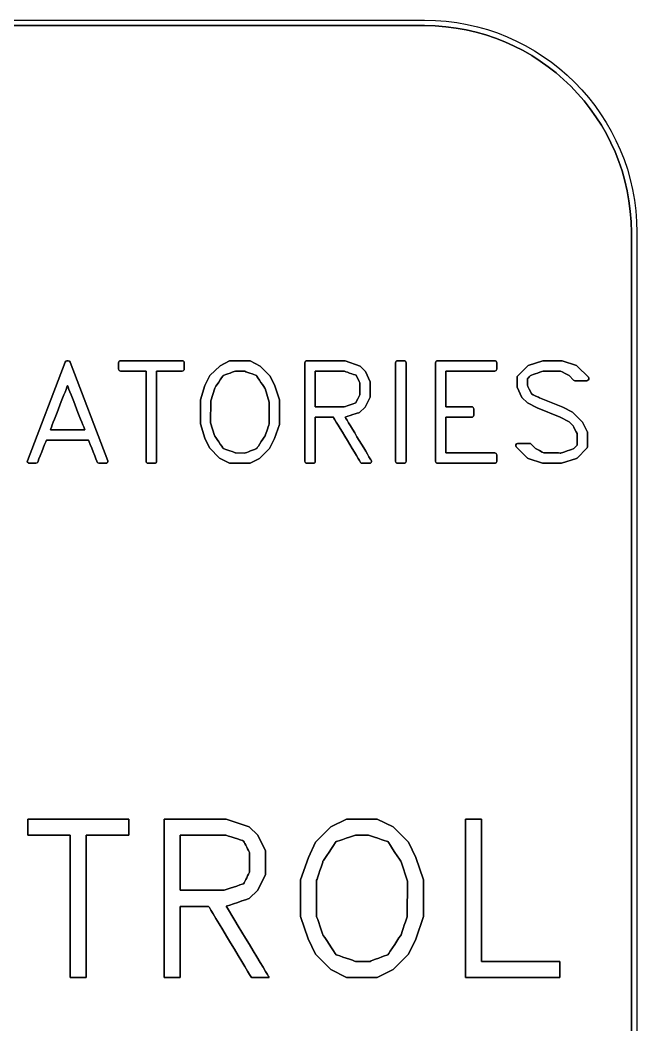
# Model space of a CAD drawing. Extents: x 5.5 to 12.5, y 5.1 to 18.5.
# Drawn here: x 11.406 to 12.51, y 16.7 to 18.498 of the extents above; entities that cross this region are included whole.
import ezdxf

# ---------------------------------------------------------------- set-up
doc = ezdxf.new("R2010")
doc.units = 0
doc.header["$MEASUREMENT"] = 0
doc.layers.get('0').update_dxf_attribs({"linetype": 'CONTINUOUS'})

msp = doc.modelspace()

# ---------------------------------------------------------------- linework, layer by layer
at = {"color": 7}
for points in [[(11.9078, 16.9593), (11.9216, 16.9995), (11.9343, 17.0267), (11.9619, 17.0541), (11.9901, 17.068), (12.0439, 17.068), (12.0449, 17.068), (12.0735, 17.0541), (12.1007, 17.0267), (12.1142, 16.999), (12.1276, 16.9593), (12.1276, 16.8934), (12.1138, 16.8531), (12.1007, 16.826), (12.0735, 16.7986), (12.0449, 16.7847), (11.9901, 16.7847), (11.9619, 16.7986), (11.9343, 16.826), (11.9212, 16.8536), (11.9078, 16.8934)], [(11.9343, 16.826), (11.9619, 16.7986), (11.9901, 16.7847), (12.0449, 16.7847), (12.0735, 16.7986), (12.1007, 16.826), (12.1138, 16.8531), (12.1276, 16.8934), (12.1276, 16.9593), (12.1142, 16.999), (12.1007, 17.0267), (12.0735, 17.0541), (12.0449, 17.068), (12.0439, 17.068), (11.9901, 17.068), (11.9619, 17.0541), (11.9343, 17.0267), (11.9216, 16.9995), (11.9078, 16.9593), (11.9078, 16.8934), (11.9212, 16.8536)]]:
    msp.add_lwpolyline(points, close=True, dxfattribs=at)
for points, knots in [([(12.1297, 18.4983), (12.1297, 18.4983), (5.8796, 18.4983), (5.8796, 18.4983), (5.6701, 18.4983), (5.4996, 18.3279), (5.4996, 18.1183), (5.4996, 18.1183), (5.4996, 5.8684), (5.4996, 5.8684), (5.4996, 5.6589), (5.6701, 5.4884), (5.8796, 5.4884), (5.8796, 5.4884), (12.1297, 5.4884), (12.1297, 5.4884), (12.3391, 5.4884), (12.5097, 5.6589), (12.5097, 5.8684), (12.5097, 5.8684), (12.5097, 18.1183), (12.5097, 18.1183), (12.5097, 18.3279), (12.3391, 18.4983), (12.1297, 18.4983)], [0, 0, 0, 0, 1, 1, 1, 2, 2, 2, 3, 3, 3, 4, 4, 4, 5, 5, 5, 6, 6, 6, 7, 7, 7, 8, 8, 8, 8]), ([(12.1297, 18.4883), (12.1297, 18.4883), (5.8796, 18.4883), (5.8796, 18.4883), (5.6756, 18.4883), (5.5096, 18.3224), (5.5096, 18.1183), (5.5096, 18.1183), (5.5096, 5.8684), (5.5096, 5.8684), (5.5096, 5.6644), (5.6756, 5.4984), (5.8796, 5.4984), (5.8796, 5.4984), (12.1297, 5.4984), (12.1297, 5.4984), (12.1724, 5.4984), (12.213, 5.5056), (12.2513, 5.519), (12.2513, 5.519), (12.2489, 5.519), (12.2489, 5.519), (12.2489, 5.519), (12.2382, 5.5232), (12.2382, 5.5232), (12.2382, 5.5232), (12.2341, 5.5273), (12.2341, 5.5273), (12.2341, 5.5273), (12.231, 5.5332), (12.231, 5.5332), (12.2313, 5.5325), (12.2323, 5.5325), (12.233, 5.5321), (12.2327, 5.5328), (12.2323, 5.5339), (12.2323, 5.5339), (12.232, 5.5345), (12.2316, 5.5352), (12.2316, 5.5359), (12.2316, 5.537), (12.2323, 5.538), (12.2334, 5.5383), (12.2351, 5.539), (12.2365, 5.5383), (12.2372, 5.5363), (12.2372, 5.5363), (12.2378, 5.5356), (12.2382, 5.5349), (12.2382, 5.5352), (12.2389, 5.5356), (12.2389, 5.5359), (12.2389, 5.5363), (12.2389, 5.5366), (12.2385, 5.537), (12.2385, 5.537), (12.2406, 5.5321), (12.2406, 5.5321), (12.2406, 5.5321), (12.2423, 5.5304), (12.2434, 5.5297), (12.2444, 5.5294), (12.2502, 5.5273), (12.2502, 5.5273), (12.2502, 5.5273), (12.2578, 5.527), (12.2578, 5.527), (12.2578, 5.527), (12.2647, 5.5294), (12.2661, 5.5297), (12.2668, 5.5304), (12.2699, 5.5335), (12.2706, 5.5342), (12.2709, 5.5356), (12.273, 5.5414), (12.273, 5.5414), (12.273, 5.5414), (12.2733, 5.5463), (12.2733, 5.5463), (12.2733, 5.5463), (12.2709, 5.5528), (12.2706, 5.5542), (12.2699, 5.5549), (12.2668, 5.558), (12.2657, 5.559), (12.2647, 5.5594), (12.2589, 5.5614), (12.2589, 5.5614), (12.2589, 5.5614), (12.2513, 5.5614), (12.2513, 5.5614), (12.2513, 5.5614), (12.2444, 5.5594), (12.243, 5.559), (12.2423, 5.558), (12.2396, 5.5552), (12.2396, 5.5552), (12.2385, 5.5542), (12.2368, 5.5538), (12.2354, 5.5545), (12.2341, 5.5552), (12.2334, 5.5566), (12.2334, 5.558), (12.2334, 5.558), (12.2368, 5.5879), (12.2368, 5.5879), (12.2368, 5.5897), (12.2385, 5.591), (12.2403, 5.591), (12.2403, 5.591), (12.2713, 5.591), (12.2713, 5.591), (12.2733, 5.591), (12.2747, 5.589), (12.2747, 5.5869), (12.2747, 5.5848), (12.2733, 5.5828), (12.2713, 5.5828), (12.2713, 5.5828), (12.2496, 5.5828), (12.2447, 5.5828), (12.244, 5.5793), (12.2437, 5.5735), (12.243, 5.5676), (12.2461, 5.5687), (12.2499, 5.5697), (12.2499, 5.5697), (12.2499, 5.5697), (12.2602, 5.5697), (12.2602, 5.5697), (12.2602, 5.5697), (12.2695, 5.5666), (12.2695, 5.5666), (12.2702, 5.5662), (12.2706, 5.5659), (12.2709, 5.5656), (12.2709, 5.5656), (12.2775, 5.5594), (12.2775, 5.5594), (12.2778, 5.559), (12.2781, 5.5583), (12.2781, 5.558), (12.2781, 5.558), (12.2816, 5.5473), (12.2816, 5.5473), (12.2816, 5.5473), (12.2812, 5.5401), (12.2812, 5.5401), (12.2812, 5.5401), (12.2781, 5.5308), (12.2781, 5.5308), (12.2781, 5.5301), (12.2778, 5.5297), (12.2775, 5.5294), (12.2775, 5.5294), (12.2771, 5.529), (12.2771, 5.529), (12.408, 5.5862), (12.4997, 5.7168), (12.4997, 5.8684), (12.4997, 5.8684), (12.4997, 18.1183), (12.4997, 18.1183), (12.4997, 18.3224), (12.3336, 18.4883), (12.1297, 18.4883)], [0, 0, 0, 0, 1, 1, 1, 2, 2, 2, 3, 3, 3, 4, 4, 4, 5, 5, 5, 6, 6, 6, 7, 7, 7, 8, 8, 8, 9, 9, 9, 10, 10, 10, 11, 11, 11, 12, 12, 12, 13, 13, 13, 14, 14, 14, 15, 15, 15, 16, 16, 16, 17, 17, 17, 18, 18, 18, 19, 19, 19, 20, 20, 20, 21, 21, 21, 22, 22, 22, 23, 23, 23, 24, 24, 24, 25, 25, 25, 26, 26, 26, 27, 27, 27, 28, 28, 28, 29, 29, 29, 30, 30, 30, 31, 31, 31, 32, 32, 32, 33, 33, 33, 34, 34, 34, 35, 35, 35, 36, 36, 36, 37, 37, 37, 38, 38, 38, 39, 39, 39, 40, 40, 40, 41, 41, 41, 42, 42, 42, 43, 43, 43, 44, 44, 44, 45, 45, 45, 46, 46, 46, 47, 47, 47, 48, 48, 48, 49, 49, 49, 50, 50, 50, 51, 51, 51, 52, 52, 52, 53, 53, 53, 54, 54, 54, 55, 55, 55, 55]), ([(12.4997, 5.8684), (12.4997, 5.7168), (12.408, 5.5862), (12.2771, 5.529), (12.2771, 5.529), (12.2775, 5.5294), (12.2775, 5.5294), (12.2778, 5.5297), (12.2781, 5.5301), (12.2781, 5.5308), (12.2781, 5.5308), (12.2812, 5.5401), (12.2812, 5.5401), (12.2812, 5.5401), (12.2816, 5.5473), (12.2816, 5.5473), (12.2816, 5.5473), (12.2781, 5.558), (12.2781, 5.558), (12.2781, 5.5583), (12.2778, 5.559), (12.2775, 5.5594), (12.2775, 5.5594), (12.2709, 5.5656), (12.2709, 5.5656), (12.2706, 5.5659), (12.2702, 5.5662), (12.2695, 5.5666), (12.2695, 5.5666), (12.2602, 5.5697), (12.2602, 5.5697), (12.2602, 5.5697), (12.2499, 5.5697), (12.2499, 5.5697), (12.2499, 5.5697), (12.2461, 5.5687), (12.243, 5.5676), (12.2437, 5.5735), (12.244, 5.5793), (12.2447, 5.5828), (12.2496, 5.5828), (12.2713, 5.5828), (12.2713, 5.5828), (12.2733, 5.5828), (12.2747, 5.5848), (12.2747, 5.5869), (12.2747, 5.589), (12.2733, 5.591), (12.2713, 5.591), (12.2713, 5.591), (12.2403, 5.591), (12.2403, 5.591), (12.2385, 5.591), (12.2368, 5.5897), (12.2368, 5.5879), (12.2368, 5.5879), (12.2334, 5.558), (12.2334, 5.558), (12.2334, 5.5566), (12.2341, 5.5552), (12.2354, 5.5545), (12.2368, 5.5538), (12.2385, 5.5542), (12.2396, 5.5552), (12.2396, 5.5552), (12.2423, 5.558), (12.243, 5.559), (12.2444, 5.5594), (12.2513, 5.5614), (12.2513, 5.5614), (12.2513, 5.5614), (12.2589, 5.5614), (12.2589, 5.5614), (12.2589, 5.5614), (12.2647, 5.5594), (12.2657, 5.559), (12.2668, 5.558), (12.2699, 5.5549), (12.2706, 5.5542), (12.2709, 5.5528), (12.2733, 5.5463), (12.2733, 5.5463), (12.2733, 5.5463), (12.273, 5.5414), (12.273, 5.5414), (12.273, 5.5414), (12.2709, 5.5356), (12.2706, 5.5342), (12.2699, 5.5335), (12.2668, 5.5304), (12.2661, 5.5297), (12.2647, 5.5294), (12.2578, 5.527), (12.2578, 5.527), (12.2578, 5.527), (12.2502, 5.5273), (12.2502, 5.5273), (12.2502, 5.5273), (12.2444, 5.5294), (12.2434, 5.5297), (12.2423, 5.5304), (12.2406, 5.5321), (12.2406, 5.5321), (12.2406, 5.5321), (12.2385, 5.537), (12.2385, 5.537), (12.2389, 5.5366), (12.2389, 5.5363), (12.2389, 5.5359), (12.2389, 5.5356), (12.2382, 5.5352), (12.2382, 5.5349), (12.2378, 5.5356), (12.2372, 5.5363), (12.2372, 5.5363), (12.2365, 5.5383), (12.2351, 5.539), (12.2334, 5.5383), (12.2323, 5.538), (12.2316, 5.537), (12.2316, 5.5359), (12.2316, 5.5352), (12.232, 5.5345), (12.2323, 5.5339), (12.2323, 5.5339), (12.2327, 5.5328), (12.233, 5.5321), (12.2323, 5.5325), (12.2313, 5.5325), (12.231, 5.5332), (12.231, 5.5332), (12.2341, 5.5273), (12.2341, 5.5273), (12.2341, 5.5273), (12.2382, 5.5232), (12.2382, 5.5232), (12.2382, 5.5232), (12.2489, 5.519), (12.2489, 5.519), (12.2489, 5.519), (12.2513, 5.519), (12.2513, 5.519), (12.213, 5.5056), (12.1724, 5.4984), (12.1297, 5.4984), (12.1297, 5.4984), (5.8796, 5.4984), (5.8796, 5.4984), (5.6756, 5.4984), (5.5096, 5.6644), (5.5096, 5.8684), (5.5096, 5.8684), (5.5096, 18.1183), (5.5096, 18.1183), (5.5096, 18.3224), (5.6756, 18.4883), (5.8796, 18.4883), (5.8796, 18.4883), (12.1297, 18.4883), (12.1297, 18.4883), (12.3336, 18.4883), (12.4997, 18.3224), (12.4997, 18.1183), (12.4997, 18.1183), (12.4997, 5.8684), (12.4997, 5.8684)], [0, 0, 0, 0, 1, 1, 1, 2, 2, 2, 3, 3, 3, 4, 4, 4, 5, 5, 5, 6, 6, 6, 7, 7, 7, 8, 8, 8, 9, 9, 9, 10, 10, 10, 11, 11, 11, 12, 12, 12, 13, 13, 13, 14, 14, 14, 15, 15, 15, 16, 16, 16, 17, 17, 17, 18, 18, 18, 19, 19, 19, 20, 20, 20, 21, 21, 21, 22, 22, 22, 23, 23, 23, 24, 24, 24, 25, 25, 25, 26, 26, 26, 27, 27, 27, 28, 28, 28, 29, 29, 29, 30, 30, 30, 31, 31, 31, 32, 32, 32, 33, 33, 33, 34, 34, 34, 35, 35, 35, 36, 36, 36, 37, 37, 37, 38, 38, 38, 39, 39, 39, 40, 40, 40, 41, 41, 41, 42, 42, 42, 43, 43, 43, 44, 44, 44, 45, 45, 45, 46, 46, 46, 47, 47, 47, 48, 48, 48, 49, 49, 49, 50, 50, 50, 51, 51, 51, 52, 52, 52, 53, 53, 53, 54, 54, 54, 55, 55, 55, 55]), ([(11.4189, 17.7095), (11.4189, 17.7095), (11.4861, 17.8862), (11.4861, 17.8862), (11.4868, 17.8876), (11.4878, 17.8885), (11.4896, 17.8885), (11.4896, 17.8885), (11.492, 17.8885), (11.492, 17.8885), (11.4934, 17.8885), (11.4947, 17.8876), (11.4951, 17.8862), (11.4951, 17.8862), (11.5626, 17.7095), (11.5626, 17.7095), (11.5629, 17.7085), (11.5626, 17.7073), (11.5623, 17.7064), (11.5616, 17.7054), (11.5605, 17.7049), (11.5592, 17.7049), (11.5592, 17.7049), (11.5468, 17.7049), (11.5468, 17.7049), (11.5454, 17.7049), (11.544, 17.7057), (11.5437, 17.7071), (11.5437, 17.7071), (11.5299, 17.7422), (11.5282, 17.746), (11.5237, 17.746), (11.4568, 17.746), (11.4527, 17.746), (11.451, 17.7422), (11.4372, 17.7071), (11.4372, 17.7071), (11.4369, 17.7057), (11.4355, 17.7049), (11.4341, 17.7049), (11.4341, 17.7049), (11.422, 17.7049), (11.422, 17.7049), (11.421, 17.7049), (11.42, 17.7054), (11.4193, 17.7064), (11.4186, 17.7073), (11.4183, 17.7085), (11.4189, 17.7095)], [0, 0, 0, 0, 1, 1, 1, 2, 2, 2, 3, 3, 3, 4, 4, 4, 5, 5, 5, 6, 6, 6, 7, 7, 7, 8, 8, 8, 9, 9, 9, 10, 10, 10, 11, 11, 11, 12, 12, 12, 13, 13, 13, 14, 14, 14, 15, 15, 15, 16, 16, 16, 16]), ([(11.422, 17.7049), (11.422, 17.7049), (11.4341, 17.7049), (11.4341, 17.7049), (11.4355, 17.7049), (11.4369, 17.7057), (11.4372, 17.7071), (11.4372, 17.7071), (11.451, 17.7422), (11.4527, 17.746), (11.4568, 17.746), (11.5237, 17.746), (11.5282, 17.746), (11.5299, 17.7422), (11.5437, 17.7071), (11.5437, 17.7071), (11.544, 17.7057), (11.5454, 17.7049), (11.5468, 17.7049), (11.5468, 17.7049), (11.5592, 17.7049), (11.5592, 17.7049), (11.5605, 17.7049), (11.5616, 17.7054), (11.5623, 17.7064), (11.5626, 17.7073), (11.5629, 17.7085), (11.5626, 17.7095), (11.5626, 17.7095), (11.4951, 17.8862), (11.4951, 17.8862), (11.4947, 17.8876), (11.4934, 17.8885), (11.492, 17.8885), (11.492, 17.8885), (11.4896, 17.8885), (11.4896, 17.8885), (11.4878, 17.8885), (11.4868, 17.8876), (11.4861, 17.8862), (11.4861, 17.8862), (11.4189, 17.7095), (11.4189, 17.7095), (11.4183, 17.7085), (11.4186, 17.7073), (11.4193, 17.7064), (11.42, 17.7054), (11.421, 17.7049), (11.422, 17.7049)], [0, 0, 0, 0, 1, 1, 1, 2, 2, 2, 3, 3, 3, 4, 4, 4, 5, 5, 5, 6, 6, 6, 7, 7, 7, 8, 8, 8, 9, 9, 9, 10, 10, 10, 11, 11, 11, 12, 12, 12, 13, 13, 13, 14, 14, 14, 15, 15, 15, 16, 16, 16, 16]), ([(11.5819, 17.885), (11.5819, 17.8869), (11.5833, 17.8885), (11.5853, 17.8885), (11.5853, 17.8885), (11.6959, 17.8885), (11.6959, 17.8885), (11.698, 17.8885), (11.6994, 17.8869), (11.6994, 17.885), (11.6994, 17.885), (11.6994, 17.8733), (11.6994, 17.8733), (11.6994, 17.8714), (11.698, 17.8699), (11.6959, 17.8699), (11.6959, 17.8699), (11.656, 17.8699), (11.6501, 17.8699), (11.6501, 17.8632), (11.6501, 17.7083), (11.6501, 17.7083), (11.6501, 17.7064), (11.6484, 17.7049), (11.6463, 17.7049), (11.6463, 17.7049), (11.6346, 17.7049), (11.6346, 17.7049), (11.6329, 17.7049), (11.6312, 17.7064), (11.6312, 17.7083), (11.6312, 17.7083), (11.6312, 17.8632), (11.6312, 17.8699), (11.6253, 17.8699), (11.5853, 17.8699), (11.5853, 17.8699), (11.5833, 17.8699), (11.5819, 17.8714), (11.5819, 17.8733), (11.5819, 17.8733), (11.5819, 17.885), (11.5819, 17.885)], [0, 0, 0, 0, 1, 1, 1, 2, 2, 2, 3, 3, 3, 4, 4, 4, 5, 5, 5, 6, 6, 6, 7, 7, 7, 8, 8, 8, 9, 9, 9, 10, 10, 10, 11, 11, 11, 12, 12, 12, 13, 13, 13, 14, 14, 14, 14]), ([(11.5853, 17.8699), (11.5853, 17.8699), (11.6253, 17.8699), (11.6312, 17.8699), (11.6312, 17.8632), (11.6312, 17.7083), (11.6312, 17.7083), (11.6312, 17.7064), (11.6329, 17.7049), (11.6346, 17.7049), (11.6346, 17.7049), (11.6463, 17.7049), (11.6463, 17.7049), (11.6484, 17.7049), (11.6501, 17.7064), (11.6501, 17.7083), (11.6501, 17.7083), (11.6501, 17.8632), (11.6501, 17.8699), (11.656, 17.8699), (11.6959, 17.8699), (11.6959, 17.8699), (11.698, 17.8699), (11.6994, 17.8714), (11.6994, 17.8733), (11.6994, 17.8733), (11.6994, 17.885), (11.6994, 17.885), (11.6994, 17.8869), (11.698, 17.8885), (11.6959, 17.8885), (11.6959, 17.8885), (11.5853, 17.8885), (11.5853, 17.8885), (11.5833, 17.8885), (11.5819, 17.8869), (11.5819, 17.885), (11.5819, 17.885), (11.5819, 17.8733), (11.5819, 17.8733), (11.5819, 17.8714), (11.5833, 17.8699), (11.5853, 17.8699)], [0, 0, 0, 0, 1, 1, 1, 2, 2, 2, 3, 3, 3, 4, 4, 4, 5, 5, 5, 6, 6, 6, 7, 7, 7, 8, 8, 8, 9, 9, 9, 10, 10, 10, 11, 11, 11, 12, 12, 12, 13, 13, 13, 14, 14, 14, 14]), ([(11.7283, 17.8184), (11.7283, 17.8184), (11.7366, 17.844), (11.7366, 17.844), (11.7366, 17.844), (11.7455, 17.862), (11.7455, 17.862), (11.7455, 17.862), (11.7635, 17.8795), (11.7635, 17.8795), (11.7635, 17.8795), (11.7803, 17.8881), (11.7803, 17.8881), (11.781, 17.8883), (11.7814, 17.8885), (11.7821, 17.8885), (11.7821, 17.8885), (11.8158, 17.8885), (11.8158, 17.8885), (11.8165, 17.8885), (11.8168, 17.8883), (11.8175, 17.8881), (11.8175, 17.8881), (11.8355, 17.8788), (11.8355, 17.8788), (11.8355, 17.8788), (11.853, 17.8611), (11.853, 17.8611), (11.853, 17.8611), (11.8616, 17.8435), (11.8616, 17.8435), (11.8616, 17.8435), (11.8699, 17.8184), (11.8699, 17.8184), (11.8702, 17.818), (11.8702, 17.8177), (11.8702, 17.8173), (11.8702, 17.8173), (11.8699, 17.7746), (11.8699, 17.7746), (11.8699, 17.7746), (11.8613, 17.7491), (11.8613, 17.7491), (11.8613, 17.7491), (11.8523, 17.7312), (11.8523, 17.7312), (11.8523, 17.7312), (11.8344, 17.7136), (11.8344, 17.7136), (11.8344, 17.7136), (11.8172, 17.7052), (11.8172, 17.7052), (11.8168, 17.705), (11.8165, 17.7049), (11.8158, 17.7049), (11.8158, 17.7049), (11.7821, 17.7049), (11.7821, 17.7049), (11.7814, 17.7049), (11.781, 17.705), (11.7803, 17.7052), (11.7803, 17.7052), (11.7624, 17.7143), (11.7624, 17.7143), (11.7624, 17.7143), (11.7448, 17.7323), (11.7448, 17.7323), (11.7448, 17.7323), (11.7366, 17.7496), (11.7366, 17.7496), (11.7366, 17.7496), (11.7283, 17.7758), (11.7283, 17.7758), (11.7283, 17.7758), (11.7283, 17.8184), (11.7283, 17.8184)], [0, 0, 0, 0, 1, 1, 1, 2, 2, 2, 3, 3, 3, 4, 4, 4, 5, 5, 5, 6, 6, 6, 7, 7, 7, 8, 8, 8, 9, 9, 9, 10, 10, 10, 11, 11, 11, 12, 12, 12, 13, 13, 13, 14, 14, 14, 15, 15, 15, 16, 16, 16, 17, 17, 17, 18, 18, 18, 19, 19, 19, 20, 20, 20, 21, 21, 21, 22, 22, 22, 23, 23, 23, 24, 24, 24, 25, 25, 25, 25]), ([(11.7448, 17.7323), (11.7448, 17.7323), (11.7624, 17.7143), (11.7624, 17.7143), (11.7624, 17.7143), (11.7803, 17.7052), (11.7803, 17.7052), (11.781, 17.705), (11.7814, 17.7049), (11.7821, 17.7049), (11.7821, 17.7049), (11.8158, 17.7049), (11.8158, 17.7049), (11.8165, 17.7049), (11.8168, 17.705), (11.8172, 17.7052), (11.8172, 17.7052), (11.8344, 17.7136), (11.8344, 17.7136), (11.8344, 17.7136), (11.8523, 17.7312), (11.8523, 17.7312), (11.8523, 17.7312), (11.8613, 17.7491), (11.8613, 17.7491), (11.8613, 17.7491), (11.8699, 17.7746), (11.8699, 17.7746), (11.8699, 17.7746), (11.8702, 17.8173), (11.8702, 17.8173), (11.8702, 17.8177), (11.8702, 17.818), (11.8699, 17.8184), (11.8699, 17.8184), (11.8616, 17.8435), (11.8616, 17.8435), (11.8616, 17.8435), (11.853, 17.8611), (11.853, 17.8611), (11.853, 17.8611), (11.8355, 17.8788), (11.8355, 17.8788), (11.8355, 17.8788), (11.8175, 17.8881), (11.8175, 17.8881), (11.8168, 17.8883), (11.8165, 17.8885), (11.8158, 17.8885), (11.8158, 17.8885), (11.7821, 17.8885), (11.7821, 17.8885), (11.7814, 17.8885), (11.781, 17.8883), (11.7803, 17.8881), (11.7803, 17.8881), (11.7635, 17.8795), (11.7635, 17.8795), (11.7635, 17.8795), (11.7455, 17.862), (11.7455, 17.862), (11.7455, 17.862), (11.7366, 17.844), (11.7366, 17.844), (11.7366, 17.844), (11.7283, 17.8184), (11.7283, 17.8184), (11.7283, 17.8184), (11.7283, 17.7758), (11.7283, 17.7758), (11.7283, 17.7758), (11.7366, 17.7496), (11.7366, 17.7496), (11.7366, 17.7496), (11.7448, 17.7323), (11.7448, 17.7323)], [0, 0, 0, 0, 1, 1, 1, 2, 2, 2, 3, 3, 3, 4, 4, 4, 5, 5, 5, 6, 6, 6, 7, 7, 7, 8, 8, 8, 9, 9, 9, 10, 10, 10, 11, 11, 11, 12, 12, 12, 13, 13, 13, 14, 14, 14, 15, 15, 15, 16, 16, 16, 17, 17, 17, 18, 18, 18, 19, 19, 19, 20, 20, 20, 21, 21, 21, 22, 22, 22, 23, 23, 23, 24, 24, 24, 25, 25, 25, 25]), ([(11.9154, 17.885), (11.9154, 17.8869), (11.9171, 17.8885), (11.9188, 17.8885), (11.9188, 17.8885), (11.9877, 17.8883), (11.9877, 17.8883), (11.9877, 17.8883), (12.0143, 17.8788), (12.0143, 17.8788), (12.0143, 17.8788), (12.0239, 17.8692), (12.0239, 17.8692), (12.0239, 17.8692), (12.0325, 17.8506), (12.0325, 17.8506), (12.0325, 17.8506), (12.0322, 17.8234), (12.0322, 17.8234), (12.0322, 17.8234), (12.0232, 17.8053), (12.0232, 17.8053), (12.0232, 17.8053), (12.0129, 17.7958), (12.0129, 17.7958), (12.0129, 17.7958), (11.9898, 17.7884), (11.9874, 17.7877), (11.9929, 17.7789), (12.0339, 17.7102), (12.0339, 17.7102), (12.0342, 17.7095), (12.0346, 17.709), (12.0346, 17.7083), (12.0346, 17.7078), (12.0342, 17.7071), (12.0339, 17.7066), (12.0332, 17.7056), (12.0322, 17.7049), (12.0308, 17.7049), (12.0308, 17.7049), (12.0177, 17.7049), (12.0177, 17.7049), (12.0167, 17.7049), (12.0153, 17.7056), (12.0149, 17.7066), (12.0149, 17.7066), (11.9684, 17.7841), (11.9664, 17.7874), (11.9633, 17.7874), (11.9395, 17.7874), (11.934, 17.7874), (11.934, 17.781), (11.934, 17.7083), (11.934, 17.7083), (11.934, 17.7064), (11.9326, 17.7049), (11.9305, 17.7049), (11.9305, 17.7049), (11.9188, 17.7049), (11.9188, 17.7049), (11.9171, 17.7049), (11.9154, 17.7064), (11.9154, 17.7083), (11.9154, 17.7083), (11.9154, 17.885), (11.9154, 17.885)], [0, 0, 0, 0, 1, 1, 1, 2, 2, 2, 3, 3, 3, 4, 4, 4, 5, 5, 5, 6, 6, 6, 7, 7, 7, 8, 8, 8, 9, 9, 9, 10, 10, 10, 11, 11, 11, 12, 12, 12, 13, 13, 13, 14, 14, 14, 15, 15, 15, 16, 16, 16, 17, 17, 17, 18, 18, 18, 19, 19, 19, 20, 20, 20, 21, 21, 21, 22, 22, 22, 22]), ([(11.9188, 17.7049), (11.9188, 17.7049), (11.9305, 17.7049), (11.9305, 17.7049), (11.9326, 17.7049), (11.934, 17.7064), (11.934, 17.7083), (11.934, 17.7083), (11.934, 17.781), (11.934, 17.7874), (11.9395, 17.7874), (11.9633, 17.7874), (11.9664, 17.7874), (11.9684, 17.7841), (12.0149, 17.7066), (12.0149, 17.7066), (12.0153, 17.7056), (12.0167, 17.7049), (12.0177, 17.7049), (12.0177, 17.7049), (12.0308, 17.7049), (12.0308, 17.7049), (12.0322, 17.7049), (12.0332, 17.7056), (12.0339, 17.7066), (12.0342, 17.7071), (12.0346, 17.7078), (12.0346, 17.7083), (12.0346, 17.709), (12.0342, 17.7095), (12.0339, 17.7102), (12.0339, 17.7102), (11.9929, 17.7789), (11.9874, 17.7877), (11.9898, 17.7884), (12.0129, 17.7958), (12.0129, 17.7958), (12.0129, 17.7958), (12.0232, 17.8053), (12.0232, 17.8053), (12.0232, 17.8053), (12.0322, 17.8234), (12.0322, 17.8234), (12.0322, 17.8234), (12.0325, 17.8506), (12.0325, 17.8506), (12.0325, 17.8506), (12.0239, 17.8692), (12.0239, 17.8692), (12.0239, 17.8692), (12.0143, 17.8788), (12.0143, 17.8788), (12.0143, 17.8788), (11.9877, 17.8883), (11.9877, 17.8883), (11.9877, 17.8883), (11.9188, 17.8885), (11.9188, 17.8885), (11.9171, 17.8885), (11.9154, 17.8869), (11.9154, 17.885), (11.9154, 17.885), (11.9154, 17.7083), (11.9154, 17.7083), (11.9154, 17.7064), (11.9171, 17.7049), (11.9188, 17.7049)], [0, 0, 0, 0, 1, 1, 1, 2, 2, 2, 3, 3, 3, 4, 4, 4, 5, 5, 5, 6, 6, 6, 7, 7, 7, 8, 8, 8, 9, 9, 9, 10, 10, 10, 11, 11, 11, 12, 12, 12, 13, 13, 13, 14, 14, 14, 15, 15, 15, 16, 16, 16, 17, 17, 17, 18, 18, 18, 19, 19, 19, 20, 20, 20, 21, 21, 21, 22, 22, 22, 22]), ([(12.0776, 17.885), (12.0776, 17.8869), (12.0794, 17.8885), (12.0811, 17.8885), (12.0811, 17.8885), (12.0928, 17.8885), (12.0928, 17.8885), (12.0949, 17.8885), (12.0966, 17.8869), (12.0966, 17.885), (12.0966, 17.885), (12.0966, 17.7083), (12.0966, 17.7083), (12.0966, 17.7064), (12.0949, 17.7049), (12.0928, 17.7049), (12.0928, 17.7049), (12.0811, 17.7049), (12.0811, 17.7049), (12.0794, 17.7049), (12.0776, 17.7064), (12.0776, 17.7083), (12.0776, 17.7083), (12.0776, 17.885), (12.0776, 17.885)], [0, 0, 0, 0, 1, 1, 1, 2, 2, 2, 3, 3, 3, 4, 4, 4, 5, 5, 5, 6, 6, 6, 7, 7, 7, 8, 8, 8, 8]), ([(12.0811, 17.7049), (12.0811, 17.7049), (12.0928, 17.7049), (12.0928, 17.7049), (12.0949, 17.7049), (12.0966, 17.7064), (12.0966, 17.7083), (12.0966, 17.7083), (12.0966, 17.885), (12.0966, 17.885), (12.0966, 17.8869), (12.0949, 17.8885), (12.0928, 17.8885), (12.0928, 17.8885), (12.0811, 17.8885), (12.0811, 17.8885), (12.0794, 17.8885), (12.0776, 17.8869), (12.0776, 17.885), (12.0776, 17.885), (12.0776, 17.7083), (12.0776, 17.7083), (12.0776, 17.7064), (12.0794, 17.7049), (12.0811, 17.7049)], [0, 0, 0, 0, 1, 1, 1, 2, 2, 2, 3, 3, 3, 4, 4, 4, 5, 5, 5, 6, 6, 6, 7, 7, 7, 8, 8, 8, 8]), ([(12.1493, 17.885), (12.1493, 17.8869), (12.151, 17.8885), (12.1527, 17.8885), (12.1527, 17.8885), (12.2554, 17.8885), (12.2554, 17.8885), (12.2571, 17.8885), (12.2589, 17.8869), (12.2589, 17.885), (12.2589, 17.885), (12.2589, 17.8733), (12.2589, 17.8733), (12.2589, 17.8714), (12.2571, 17.8699), (12.2554, 17.8699), (12.2554, 17.8699), (12.1745, 17.8699), (12.1679, 17.8699), (12.1679, 17.8639), (12.1679, 17.812), (12.1679, 17.806), (12.1741, 17.806), (12.2141, 17.806), (12.2141, 17.806), (12.2158, 17.806), (12.2175, 17.8044), (12.2175, 17.8025), (12.2175, 17.8025), (12.2175, 17.7908), (12.2175, 17.7908), (12.2175, 17.7889), (12.2158, 17.7874), (12.2141, 17.7874), (12.2141, 17.7874), (12.1741, 17.7874), (12.1679, 17.7874), (12.1679, 17.7813), (12.1679, 17.7295), (12.1679, 17.7235), (12.1745, 17.7235), (12.2554, 17.7235), (12.2554, 17.7235), (12.2571, 17.7235), (12.2589, 17.7219), (12.2589, 17.72), (12.2589, 17.72), (12.2589, 17.7083), (12.2589, 17.7083), (12.2589, 17.7064), (12.2571, 17.7049), (12.2554, 17.7049), (12.2554, 17.7049), (12.1527, 17.7049), (12.1527, 17.7049), (12.151, 17.7049), (12.1493, 17.7064), (12.1493, 17.7083), (12.1493, 17.7083), (12.1493, 17.885), (12.1493, 17.885)], [0, 0, 0, 0, 1, 1, 1, 2, 2, 2, 3, 3, 3, 4, 4, 4, 5, 5, 5, 6, 6, 6, 7, 7, 7, 8, 8, 8, 9, 9, 9, 10, 10, 10, 11, 11, 11, 12, 12, 12, 13, 13, 13, 14, 14, 14, 15, 15, 15, 16, 16, 16, 17, 17, 17, 18, 18, 18, 19, 19, 19, 20, 20, 20, 20]), ([(12.1527, 17.7049), (12.1527, 17.7049), (12.2554, 17.7049), (12.2554, 17.7049), (12.2571, 17.7049), (12.2589, 17.7064), (12.2589, 17.7083), (12.2589, 17.7083), (12.2589, 17.72), (12.2589, 17.72), (12.2589, 17.7219), (12.2571, 17.7235), (12.2554, 17.7235), (12.2554, 17.7235), (12.1745, 17.7235), (12.1679, 17.7235), (12.1679, 17.7295), (12.1679, 17.7813), (12.1679, 17.7874), (12.1741, 17.7874), (12.2141, 17.7874), (12.2141, 17.7874), (12.2158, 17.7874), (12.2175, 17.7889), (12.2175, 17.7908), (12.2175, 17.7908), (12.2175, 17.8025), (12.2175, 17.8025), (12.2175, 17.8044), (12.2158, 17.806), (12.2141, 17.806), (12.2141, 17.806), (12.1741, 17.806), (12.1679, 17.806), (12.1679, 17.812), (12.1679, 17.8639), (12.1679, 17.8699), (12.1745, 17.8699), (12.2554, 17.8699), (12.2554, 17.8699), (12.2571, 17.8699), (12.2589, 17.8714), (12.2589, 17.8733), (12.2589, 17.8733), (12.2589, 17.885), (12.2589, 17.885), (12.2589, 17.8869), (12.2571, 17.8885), (12.2554, 17.8885), (12.2554, 17.8885), (12.1527, 17.8885), (12.1527, 17.8885), (12.151, 17.8885), (12.1493, 17.8869), (12.1493, 17.885), (12.1493, 17.885), (12.1493, 17.7083), (12.1493, 17.7083), (12.1493, 17.7064), (12.151, 17.7049), (12.1527, 17.7049)], [0, 0, 0, 0, 1, 1, 1, 2, 2, 2, 3, 3, 3, 4, 4, 4, 5, 5, 5, 6, 6, 6, 7, 7, 7, 8, 8, 8, 9, 9, 9, 10, 10, 10, 11, 11, 11, 12, 12, 12, 13, 13, 13, 14, 14, 14, 15, 15, 15, 16, 16, 16, 17, 17, 17, 18, 18, 18, 19, 19, 19, 20, 20, 20, 20]), ([(12.4029, 17.8788), (12.4029, 17.8788), (12.4228, 17.8589), (12.4228, 17.8589), (12.4235, 17.8578), (12.4239, 17.8563), (12.4235, 17.8551), (12.4228, 17.8537), (12.4215, 17.8528), (12.4201, 17.8528), (12.4201, 17.8528), (12.3984, 17.8528), (12.3984, 17.8528), (12.3977, 17.8528), (12.3967, 17.8533), (12.396, 17.8539), (12.396, 17.8539), (12.3884, 17.862), (12.3884, 17.862), (12.3884, 17.862), (12.3746, 17.8692), (12.3732, 17.8699), (12.3715, 17.8699), (12.3429, 17.8701), (12.3429, 17.8701), (12.3429, 17.8701), (12.3212, 17.8628), (12.3198, 17.8623), (12.3188, 17.8614), (12.3154, 17.858), (12.314, 17.8566), (12.314, 17.8542), (12.3136, 17.8446), (12.3136, 17.8446), (12.3136, 17.8446), (12.3202, 17.8311), (12.3212, 17.8292), (12.3229, 17.8284), (12.3353, 17.822), (12.3353, 17.822), (12.3353, 17.822), (12.377, 17.8055), (12.377, 17.8055), (12.377, 17.8055), (12.3946, 17.7967), (12.3946, 17.7967), (12.3946, 17.7967), (12.4122, 17.7788), (12.4122, 17.7788), (12.4122, 17.7788), (12.4208, 17.7617), (12.4208, 17.7617), (12.4211, 17.7612), (12.4211, 17.7607), (12.4211, 17.7602), (12.4211, 17.7602), (12.4211, 17.7341), (12.4211, 17.7341), (12.4211, 17.7333), (12.4208, 17.7324), (12.4201, 17.7317), (12.4201, 17.7317), (12.4029, 17.7143), (12.4029, 17.7143), (12.4025, 17.714), (12.4018, 17.7136), (12.4015, 17.7135), (12.4015, 17.7135), (12.375, 17.7049), (12.375, 17.7049), (12.375, 17.7049), (12.3405, 17.705), (12.3405, 17.705), (12.3405, 17.705), (12.315, 17.7135), (12.315, 17.7135), (12.3147, 17.7136), (12.314, 17.714), (12.3136, 17.7143), (12.3136, 17.7143), (12.2937, 17.7343), (12.2937, 17.7343), (12.2926, 17.7354), (12.2926, 17.7369), (12.293, 17.7381), (12.2937, 17.7395), (12.2947, 17.7403), (12.2961, 17.7403), (12.2961, 17.7403), (12.3178, 17.7403), (12.3178, 17.7403), (12.3188, 17.7403), (12.3195, 17.74), (12.3202, 17.7393), (12.3202, 17.7393), (12.3281, 17.7312), (12.3281, 17.7312), (12.3281, 17.7312), (12.3419, 17.7242), (12.3433, 17.7235), (12.345, 17.7235), (12.3736, 17.7233), (12.3736, 17.7233), (12.3736, 17.7233), (12.3953, 17.7307), (12.3967, 17.7312), (12.3977, 17.7321), (12.4011, 17.7357), (12.4025, 17.7371), (12.4025, 17.7395), (12.4025, 17.7571), (12.4025, 17.7584), (12.4018, 17.7598), (12.3956, 17.7717), (12.3956, 17.7717), (12.3956, 17.7717), (12.3884, 17.7791), (12.3884, 17.7791), (12.3884, 17.7791), (12.3722, 17.7877), (12.3722, 17.7877), (12.3722, 17.7877), (12.3312, 17.8043), (12.3312, 17.8043), (12.3312, 17.8043), (12.3136, 17.8129), (12.3136, 17.8129), (12.3136, 17.8129), (12.304, 17.8227), (12.304, 17.8227), (12.304, 17.8227), (12.2954, 17.8413), (12.2954, 17.8413), (12.2954, 17.8413), (12.2954, 17.859), (12.2954, 17.859), (12.2954, 17.8601), (12.2957, 17.8609), (12.2964, 17.8616), (12.2964, 17.8616), (12.3136, 17.8788), (12.3136, 17.8788), (12.314, 17.8794), (12.3147, 17.8795), (12.315, 17.8797), (12.315, 17.8797), (12.3415, 17.8885), (12.3415, 17.8885), (12.3415, 17.8885), (12.376, 17.8883), (12.376, 17.8883), (12.376, 17.8883), (12.4015, 17.8797), (12.4015, 17.8797), (12.4018, 17.8795), (12.4025, 17.8794), (12.4029, 17.8788)], [0, 0, 0, 0, 1, 1, 1, 2, 2, 2, 3, 3, 3, 4, 4, 4, 5, 5, 5, 6, 6, 6, 7, 7, 7, 8, 8, 8, 9, 9, 9, 10, 10, 10, 11, 11, 11, 12, 12, 12, 13, 13, 13, 14, 14, 14, 15, 15, 15, 16, 16, 16, 17, 17, 17, 18, 18, 18, 19, 19, 19, 20, 20, 20, 21, 21, 21, 22, 22, 22, 23, 23, 23, 24, 24, 24, 25, 25, 25, 26, 26, 26, 27, 27, 27, 28, 28, 28, 29, 29, 29, 30, 30, 30, 31, 31, 31, 32, 32, 32, 33, 33, 33, 34, 34, 34, 35, 35, 35, 36, 36, 36, 37, 37, 37, 38, 38, 38, 39, 39, 39, 40, 40, 40, 41, 41, 41, 42, 42, 42, 43, 43, 43, 44, 44, 44, 45, 45, 45, 46, 46, 46, 47, 47, 47, 48, 48, 48, 49, 49, 49, 50, 50, 50, 51, 51, 51, 52, 52, 52, 52]), ([(12.3415, 17.8885), (12.3415, 17.8885), (12.315, 17.8797), (12.315, 17.8797), (12.3147, 17.8795), (12.314, 17.8794), (12.3136, 17.8788), (12.3136, 17.8788), (12.2964, 17.8616), (12.2964, 17.8616), (12.2957, 17.8609), (12.2954, 17.8601), (12.2954, 17.859), (12.2954, 17.859), (12.2954, 17.8413), (12.2954, 17.8413), (12.2954, 17.8413), (12.304, 17.8227), (12.304, 17.8227), (12.304, 17.8227), (12.3136, 17.8129), (12.3136, 17.8129), (12.3136, 17.8129), (12.3312, 17.8043), (12.3312, 17.8043), (12.3312, 17.8043), (12.3722, 17.7877), (12.3722, 17.7877), (12.3722, 17.7877), (12.3884, 17.7791), (12.3884, 17.7791), (12.3884, 17.7791), (12.3956, 17.7717), (12.3956, 17.7717), (12.3956, 17.7717), (12.4018, 17.7598), (12.4025, 17.7584), (12.4025, 17.7571), (12.4025, 17.7395), (12.4025, 17.7371), (12.4011, 17.7357), (12.3977, 17.7321), (12.3967, 17.7312), (12.3953, 17.7307), (12.3736, 17.7233), (12.3736, 17.7233), (12.3736, 17.7233), (12.345, 17.7235), (12.3433, 17.7235), (12.3419, 17.7242), (12.3281, 17.7312), (12.3281, 17.7312), (12.3281, 17.7312), (12.3202, 17.7393), (12.3202, 17.7393), (12.3195, 17.74), (12.3188, 17.7403), (12.3178, 17.7403), (12.3178, 17.7403), (12.2961, 17.7403), (12.2961, 17.7403), (12.2947, 17.7403), (12.2937, 17.7395), (12.293, 17.7381), (12.2926, 17.7369), (12.2926, 17.7354), (12.2937, 17.7343), (12.2937, 17.7343), (12.3136, 17.7143), (12.3136, 17.7143), (12.314, 17.714), (12.3147, 17.7136), (12.315, 17.7135), (12.315, 17.7135), (12.3405, 17.705), (12.3405, 17.705), (12.3405, 17.705), (12.375, 17.7049), (12.375, 17.7049), (12.375, 17.7049), (12.4015, 17.7135), (12.4015, 17.7135), (12.4018, 17.7136), (12.4025, 17.714), (12.4029, 17.7143), (12.4029, 17.7143), (12.4201, 17.7317), (12.4201, 17.7317), (12.4208, 17.7324), (12.4211, 17.7333), (12.4211, 17.7341), (12.4211, 17.7341), (12.4211, 17.7602), (12.4211, 17.7602), (12.4211, 17.7607), (12.4211, 17.7612), (12.4208, 17.7617), (12.4208, 17.7617), (12.4122, 17.7788), (12.4122, 17.7788), (12.4122, 17.7788), (12.3946, 17.7967), (12.3946, 17.7967), (12.3946, 17.7967), (12.377, 17.8055), (12.377, 17.8055), (12.377, 17.8055), (12.3353, 17.822), (12.3353, 17.822), (12.3353, 17.822), (12.3229, 17.8284), (12.3212, 17.8292), (12.3202, 17.8311), (12.3136, 17.8446), (12.3136, 17.8446), (12.3136, 17.8446), (12.314, 17.8542), (12.314, 17.8566), (12.3154, 17.858), (12.3188, 17.8614), (12.3198, 17.8623), (12.3212, 17.8628), (12.3429, 17.8701), (12.3429, 17.8701), (12.3429, 17.8701), (12.3715, 17.8699), (12.3732, 17.8699), (12.3746, 17.8692), (12.3884, 17.862), (12.3884, 17.862), (12.3884, 17.862), (12.396, 17.8539), (12.396, 17.8539), (12.3967, 17.8533), (12.3977, 17.8528), (12.3984, 17.8528), (12.3984, 17.8528), (12.4201, 17.8528), (12.4201, 17.8528), (12.4215, 17.8528), (12.4228, 17.8537), (12.4235, 17.8551), (12.4239, 17.8563), (12.4235, 17.8578), (12.4228, 17.8589), (12.4228, 17.8589), (12.4029, 17.8788), (12.4029, 17.8788), (12.4025, 17.8794), (12.4018, 17.8795), (12.4015, 17.8797), (12.4015, 17.8797), (12.376, 17.8883), (12.376, 17.8883), (12.376, 17.8883), (12.3415, 17.8885), (12.3415, 17.8885)], [0, 0, 0, 0, 1, 1, 1, 2, 2, 2, 3, 3, 3, 4, 4, 4, 5, 5, 5, 6, 6, 6, 7, 7, 7, 8, 8, 8, 9, 9, 9, 10, 10, 10, 11, 11, 11, 12, 12, 12, 13, 13, 13, 14, 14, 14, 15, 15, 15, 16, 16, 16, 17, 17, 17, 18, 18, 18, 19, 19, 19, 20, 20, 20, 21, 21, 21, 22, 22, 22, 23, 23, 23, 24, 24, 24, 25, 25, 25, 26, 26, 26, 27, 27, 27, 28, 28, 28, 29, 29, 29, 30, 30, 30, 31, 31, 31, 32, 32, 32, 33, 33, 33, 34, 34, 34, 35, 35, 35, 36, 36, 36, 37, 37, 37, 38, 38, 38, 39, 39, 39, 40, 40, 40, 41, 41, 41, 42, 42, 42, 43, 43, 43, 44, 44, 44, 45, 45, 45, 46, 46, 46, 47, 47, 47, 48, 48, 48, 49, 49, 49, 50, 50, 50, 51, 51, 51, 52, 52, 52, 52]), ([(11.7693, 17.7312), (11.7714, 17.7304), (11.7914, 17.7235), (11.7914, 17.7235), (11.7914, 17.7235), (11.8082, 17.7233), (11.8082, 17.7233), (11.8082, 17.7233), (11.8272, 17.7307), (11.8293, 17.7314), (11.8303, 17.7331), (11.8444, 17.7548), (11.8448, 17.7555), (11.8451, 17.7564), (11.8516, 17.7763), (11.8516, 17.7763), (11.8516, 17.7763), (11.8516, 17.8144), (11.8516, 17.8144), (11.8516, 17.8144), (11.8441, 17.8387), (11.8441, 17.8387), (11.8441, 17.8387), (11.8296, 17.8604), (11.8286, 17.8621), (11.8265, 17.8628), (11.8069, 17.8699), (11.8069, 17.8699), (11.8069, 17.8699), (11.792, 17.8701), (11.792, 17.8701), (11.792, 17.8701), (11.7714, 17.8628), (11.7693, 17.8621), (11.7679, 17.8602), (11.7541, 17.8394), (11.7541, 17.8394), (11.7541, 17.8394), (11.7469, 17.817), (11.7469, 17.817), (11.7469, 17.817), (11.7466, 17.7772), (11.7466, 17.7772), (11.7466, 17.7772), (11.7538, 17.7546), (11.7538, 17.7546), (11.7538, 17.7546), (11.7683, 17.7329), (11.7693, 17.7312)], [0, 0, 0, 0, 1, 1, 1, 2, 2, 2, 3, 3, 3, 4, 4, 4, 5, 5, 5, 6, 6, 6, 7, 7, 7, 8, 8, 8, 9, 9, 9, 10, 10, 10, 11, 11, 11, 12, 12, 12, 13, 13, 13, 14, 14, 14, 15, 15, 15, 16, 16, 16, 16]), ([(11.7466, 17.7772), (11.7466, 17.7772), (11.7469, 17.817), (11.7469, 17.817), (11.7469, 17.817), (11.7541, 17.8394), (11.7541, 17.8394), (11.7541, 17.8394), (11.7679, 17.8602), (11.7693, 17.8621), (11.7714, 17.8628), (11.792, 17.8701), (11.792, 17.8701), (11.792, 17.8701), (11.8069, 17.8699), (11.8069, 17.8699), (11.8069, 17.8699), (11.8265, 17.8628), (11.8286, 17.8621), (11.8296, 17.8604), (11.8441, 17.8387), (11.8441, 17.8387), (11.8441, 17.8387), (11.8516, 17.8144), (11.8516, 17.8144), (11.8516, 17.8144), (11.8516, 17.7763), (11.8516, 17.7763), (11.8516, 17.7763), (11.8451, 17.7564), (11.8448, 17.7555), (11.8444, 17.7548), (11.8303, 17.7331), (11.8293, 17.7314), (11.8272, 17.7307), (11.8082, 17.7233), (11.8082, 17.7233), (11.8082, 17.7233), (11.7914, 17.7235), (11.7914, 17.7235), (11.7914, 17.7235), (11.7714, 17.7304), (11.7693, 17.7312), (11.7683, 17.7329), (11.7538, 17.7546), (11.7538, 17.7546), (11.7538, 17.7546), (11.7466, 17.7772), (11.7466, 17.7772)], [0, 0, 0, 0, 1, 1, 1, 2, 2, 2, 3, 3, 3, 4, 4, 4, 5, 5, 5, 6, 6, 6, 7, 7, 7, 8, 8, 8, 9, 9, 9, 10, 10, 10, 11, 11, 11, 12, 12, 12, 13, 13, 13, 14, 14, 14, 15, 15, 15, 16, 16, 16, 16]), ([(12.0139, 17.8275), (12.0139, 17.8291), (12.0139, 17.8473), (12.0139, 17.8489), (12.0132, 17.8502), (12.0081, 17.8604), (12.007, 17.8625), (12.0046, 17.8632), (11.9857, 17.8699), (11.9857, 17.8699), (11.9857, 17.8699), (11.9402, 17.8699), (11.934, 17.8699), (11.934, 17.8639), (11.934, 17.812), (11.934, 17.806), (11.9402, 17.806), (11.985, 17.8058), (11.985, 17.8058), (11.985, 17.8058), (12.0039, 17.812), (12.0063, 17.8129), (12.0074, 17.8149), (12.0132, 17.8263), (12.0139, 17.8275)], [0, 0, 0, 0, 1, 1, 1, 2, 2, 2, 3, 3, 3, 4, 4, 4, 5, 5, 5, 6, 6, 6, 7, 7, 7, 8, 8, 8, 8]), ([(11.934, 17.806), (11.934, 17.812), (11.934, 17.8639), (11.934, 17.8699), (11.9402, 17.8699), (11.9857, 17.8699), (11.9857, 17.8699), (11.9857, 17.8699), (12.0046, 17.8632), (12.007, 17.8625), (12.0081, 17.8604), (12.0132, 17.8502), (12.0139, 17.8489), (12.0139, 17.8473), (12.0139, 17.8291), (12.0139, 17.8275), (12.0132, 17.8263), (12.0074, 17.8149), (12.0063, 17.8129), (12.0039, 17.812), (11.985, 17.8058), (11.985, 17.8058), (11.985, 17.8058), (11.9402, 17.806), (11.934, 17.806)], [0, 0, 0, 0, 1, 1, 1, 2, 2, 2, 3, 3, 3, 4, 4, 4, 5, 5, 5, 6, 6, 6, 7, 7, 7, 8, 8, 8, 8]), ([(11.4599, 17.7648), (11.4679, 17.7648), (11.5133, 17.7648), (11.5216, 17.7648), (11.5185, 17.7726), (11.4954, 17.831), (11.4906, 17.844), (11.4854, 17.831), (11.4627, 17.7724), (11.4599, 17.7648)], [0, 0, 0, 0, 1, 1, 1, 2, 2, 2, 3, 3, 3, 3]), ([(11.4599, 17.7648), (11.4627, 17.7724), (11.4854, 17.831), (11.4906, 17.844), (11.4954, 17.831), (11.5185, 17.7726), (11.5216, 17.7648), (11.5133, 17.7648), (11.4679, 17.7648), (11.4599, 17.7648)], [0, 0, 0, 0, 1, 1, 1, 2, 2, 2, 3, 3, 3, 3]), ([(11.4193, 17.0394), (11.4193, 17.0394), (11.4193, 17.068), (11.4193, 17.068), (11.4193, 17.068), (11.5957, 17.068), (11.5957, 17.068), (11.5957, 17.068), (11.6005, 17.068), (11.6005, 17.068), (11.6005, 17.068), (11.6005, 17.0394), (11.6005, 17.0394), (11.6005, 17.0394), (11.533, 17.0394), (11.524, 17.0394), (11.524, 17.0298), (11.524, 16.7847), (11.524, 16.7847), (11.524, 16.7847), (11.4954, 16.7847), (11.4954, 16.7847), (11.4954, 16.7847), (11.4954, 17.0298), (11.4954, 17.0394), (11.4868, 17.0394), (11.4193, 17.0394), (11.4193, 17.0394)], [0, 0, 0, 0, 1, 1, 1, 2, 2, 2, 3, 3, 3, 4, 4, 4, 5, 5, 5, 6, 6, 6, 7, 7, 7, 8, 8, 8, 9, 9, 9, 9]), ([(11.524, 16.7847), (11.524, 16.7847), (11.524, 17.0298), (11.524, 17.0394), (11.533, 17.0394), (11.6005, 17.0394), (11.6005, 17.0394), (11.6005, 17.0394), (11.6005, 17.068), (11.6005, 17.068), (11.6005, 17.068), (11.5957, 17.068), (11.5957, 17.068), (11.5957, 17.068), (11.4193, 17.068), (11.4193, 17.068), (11.4193, 17.068), (11.4193, 17.0394), (11.4193, 17.0394), (11.4193, 17.0394), (11.4868, 17.0394), (11.4954, 17.0394), (11.4954, 17.0298), (11.4954, 16.7847), (11.4954, 16.7847), (11.4954, 16.7847), (11.524, 16.7847), (11.524, 16.7847)], [0, 0, 0, 0, 1, 1, 1, 2, 2, 2, 3, 3, 3, 4, 4, 4, 5, 5, 5, 6, 6, 6, 7, 7, 7, 8, 8, 8, 9, 9, 9, 9]), ([(11.8513, 16.7847), (11.8513, 16.7847), (11.8196, 16.7847), (11.8196, 16.7847), (11.8196, 16.7847), (11.7459, 16.9072), (11.7431, 16.9118), (11.7383, 16.9118), (11.7001, 16.9118), (11.6921, 16.9118), (11.6921, 16.9027), (11.6921, 16.7847), (11.6921, 16.7847), (11.6921, 16.7847), (11.6635, 16.7847), (11.6635, 16.7847), (11.6635, 16.7847), (11.6635, 17.068), (11.6635, 17.068), (11.6635, 17.068), (11.7738, 17.068), (11.7738, 17.068), (11.7738, 17.068), (11.7745, 17.068), (11.7745, 17.068), (11.7745, 17.068), (11.8155, 17.0541), (11.8155, 17.0541), (11.8155, 17.0541), (11.831, 17.0394), (11.831, 17.0394), (11.831, 17.0394), (11.8448, 17.011), (11.8448, 17.011), (11.8448, 17.011), (11.8448, 16.969), (11.8448, 16.969), (11.8448, 16.969), (11.831, 16.9406), (11.831, 16.9406), (11.831, 16.9406), (11.8155, 16.9259), (11.8155, 16.9259), (11.8155, 16.9259), (11.7752, 16.912), (11.7748, 16.912), (11.7831, 16.8985), (11.8513, 16.7847), (11.8513, 16.7847)], [0, 0, 0, 0, 1, 1, 1, 2, 2, 2, 3, 3, 3, 4, 4, 4, 5, 5, 5, 6, 6, 6, 7, 7, 7, 8, 8, 8, 9, 9, 9, 10, 10, 10, 11, 11, 11, 12, 12, 12, 13, 13, 13, 14, 14, 14, 15, 15, 15, 16, 16, 16, 16]), ([(11.831, 16.9406), (11.831, 16.9406), (11.8448, 16.969), (11.8448, 16.969), (11.8448, 16.969), (11.8448, 17.011), (11.8448, 17.011), (11.8448, 17.011), (11.831, 17.0394), (11.831, 17.0394), (11.831, 17.0394), (11.8155, 17.0541), (11.8155, 17.0541), (11.8155, 17.0541), (11.7745, 17.068), (11.7745, 17.068), (11.7745, 17.068), (11.7738, 17.068), (11.7738, 17.068), (11.7738, 17.068), (11.6635, 17.068), (11.6635, 17.068), (11.6635, 17.068), (11.6635, 16.7847), (11.6635, 16.7847), (11.6635, 16.7847), (11.6921, 16.7847), (11.6921, 16.7847), (11.6921, 16.7847), (11.6921, 16.9027), (11.6921, 16.9118), (11.7001, 16.9118), (11.7383, 16.9118), (11.7431, 16.9118), (11.7459, 16.9072), (11.8196, 16.7847), (11.8196, 16.7847), (11.8196, 16.7847), (11.8513, 16.7847), (11.8513, 16.7847), (11.8513, 16.7847), (11.7831, 16.8985), (11.7748, 16.912), (11.7752, 16.912), (11.8155, 16.9259), (11.8155, 16.9259), (11.8155, 16.9259), (11.831, 16.9406), (11.831, 16.9406)], [0, 0, 0, 0, 1, 1, 1, 2, 2, 2, 3, 3, 3, 4, 4, 4, 5, 5, 5, 6, 6, 6, 7, 7, 7, 8, 8, 8, 9, 9, 9, 10, 10, 10, 11, 11, 11, 12, 12, 12, 13, 13, 13, 14, 14, 14, 15, 15, 15, 16, 16, 16, 16]), ([(12.3715, 16.7847), (12.3715, 16.7847), (12.203, 16.7847), (12.203, 16.7847), (12.203, 16.7847), (12.203, 17.068), (12.203, 17.068), (12.203, 17.068), (12.2265, 17.068), (12.2265, 17.068), (12.2265, 17.068), (12.2316, 17.068), (12.2316, 17.068), (12.2316, 17.068), (12.2316, 16.8229), (12.2316, 16.8133), (12.2409, 16.8133), (12.3715, 16.8133), (12.3715, 16.8133), (12.3715, 16.8133), (12.3715, 16.7847), (12.3715, 16.7847)], [0, 0, 0, 0, 1, 1, 1, 2, 2, 2, 3, 3, 3, 4, 4, 4, 5, 5, 5, 6, 6, 6, 7, 7, 7, 7]), ([(12.2316, 17.068), (12.2316, 17.068), (12.2265, 17.068), (12.2265, 17.068), (12.2265, 17.068), (12.203, 17.068), (12.203, 17.068), (12.203, 17.068), (12.203, 16.7847), (12.203, 16.7847), (12.203, 16.7847), (12.3715, 16.7847), (12.3715, 16.7847), (12.3715, 16.7847), (12.3715, 16.8133), (12.3715, 16.8133), (12.3715, 16.8133), (12.2409, 16.8133), (12.2316, 16.8133), (12.2316, 16.8229), (12.2316, 17.068), (12.2316, 17.068)], [0, 0, 0, 0, 1, 1, 1, 2, 2, 2, 3, 3, 3, 4, 4, 4, 5, 5, 5, 6, 6, 6, 7, 7, 7, 7]), ([(11.7738, 17.0394), (11.7724, 17.0394), (11.7008, 17.0394), (11.6921, 17.0394), (11.6921, 17.0308), (11.6921, 16.9492), (11.6921, 16.9406), (11.7008, 16.9406), (11.7697, 16.9406), (11.771, 16.9406), (11.7724, 16.9409), (11.8024, 16.9512), (11.8058, 16.9523), (11.8072, 16.9552), (11.8155, 16.9711), (11.8162, 16.9728), (11.8162, 16.975), (11.8162, 17.006), (11.8162, 17.0081), (11.8155, 17.01), (11.8072, 17.0257), (11.8058, 17.0286), (11.8024, 17.0298), (11.7752, 17.0389), (11.7738, 17.0394)], [0, 0, 0, 0, 1, 1, 1, 2, 2, 2, 3, 3, 3, 4, 4, 4, 5, 5, 5, 6, 6, 6, 7, 7, 7, 8, 8, 8, 8]), ([(11.8162, 17.0081), (11.8162, 17.006), (11.8162, 16.975), (11.8162, 16.9728), (11.8155, 16.9711), (11.8072, 16.9552), (11.8058, 16.9523), (11.8024, 16.9512), (11.7724, 16.9409), (11.771, 16.9406), (11.7697, 16.9406), (11.7008, 16.9406), (11.6921, 16.9406), (11.6921, 16.9492), (11.6921, 17.0308), (11.6921, 17.0394), (11.7008, 17.0394), (11.7724, 17.0394), (11.7738, 17.0394), (11.7752, 17.0389), (11.8024, 17.0298), (11.8058, 17.0286), (11.8072, 17.0257), (11.8155, 17.01), (11.8162, 17.0081)], [0, 0, 0, 0, 1, 1, 1, 2, 2, 2, 3, 3, 3, 4, 4, 4, 5, 5, 5, 6, 6, 6, 7, 7, 7, 8, 8, 8, 8]), ([(11.9478, 16.9924), (11.9478, 16.9924), (11.9371, 16.96), (11.9364, 16.9587), (11.9364, 16.9571), (11.9364, 16.8954), (11.9364, 16.8939), (11.9371, 16.8925), (11.9474, 16.8613), (11.9474, 16.8613), (11.9474, 16.8613), (11.9695, 16.8277), (11.9712, 16.8252), (11.9743, 16.8241), (12.0046, 16.8138), (12.006, 16.8133), (12.0074, 16.8133), (12.0304, 16.8133), (12.0322, 16.8133), (12.0335, 16.814), (12.0611, 16.8241), (12.0639, 16.8252), (12.0656, 16.8276), (12.0869, 16.8598), (12.0876, 16.8608), (12.088, 16.862), (12.0987, 16.8944), (12.0987, 16.8944), (12.0987, 16.8944), (12.099, 16.9566), (12.099, 16.9566), (12.099, 16.9566), (12.088, 16.9912), (12.088, 16.9912), (12.088, 16.9912), (12.0656, 17.025), (12.0639, 17.0276), (12.0611, 17.0286), (12.0304, 17.0389), (12.0291, 17.0394), (12.0277, 17.0394), (12.0074, 17.0394), (12.006, 17.0394), (12.0046, 17.0389), (11.9743, 17.0286), (11.9712, 17.0276), (11.9695, 17.025), (11.9478, 16.9924), (11.9478, 16.9924)], [0, 0, 0, 0, 1, 1, 1, 2, 2, 2, 3, 3, 3, 4, 4, 4, 5, 5, 5, 6, 6, 6, 7, 7, 7, 8, 8, 8, 9, 9, 9, 10, 10, 10, 11, 11, 11, 12, 12, 12, 13, 13, 13, 14, 14, 14, 15, 15, 15, 16, 16, 16, 16]), ([(12.0291, 17.0394), (12.0304, 17.0389), (12.0611, 17.0286), (12.0639, 17.0276), (12.0656, 17.025), (12.088, 16.9912), (12.088, 16.9912), (12.088, 16.9912), (12.099, 16.9566), (12.099, 16.9566), (12.099, 16.9566), (12.0987, 16.8944), (12.0987, 16.8944), (12.0987, 16.8944), (12.088, 16.862), (12.0876, 16.8608), (12.0869, 16.8598), (12.0656, 16.8276), (12.0639, 16.8252), (12.0611, 16.8241), (12.0335, 16.814), (12.0322, 16.8133), (12.0304, 16.8133), (12.0074, 16.8133), (12.006, 16.8133), (12.0046, 16.8138), (11.9743, 16.8241), (11.9712, 16.8252), (11.9695, 16.8277), (11.9474, 16.8613), (11.9474, 16.8613), (11.9474, 16.8613), (11.9371, 16.8925), (11.9364, 16.8939), (11.9364, 16.8954), (11.9364, 16.9571), (11.9364, 16.9587), (11.9371, 16.96), (11.9478, 16.9924), (11.9478, 16.9924), (11.9478, 16.9924), (11.9695, 17.025), (11.9712, 17.0276), (11.9743, 17.0286), (12.0046, 17.0389), (12.006, 17.0394), (12.0074, 17.0394), (12.0277, 17.0394), (12.0291, 17.0394)], [0, 0, 0, 0, 1, 1, 1, 2, 2, 2, 3, 3, 3, 4, 4, 4, 5, 5, 5, 6, 6, 6, 7, 7, 7, 8, 8, 8, 9, 9, 9, 10, 10, 10, 11, 11, 11, 12, 12, 12, 13, 13, 13, 14, 14, 14, 15, 15, 15, 16, 16, 16, 16])]:
    msp.add_open_spline(points, degree=3, knots=knots, dxfattribs=at)

doc.saveas('drawing.dxf')
